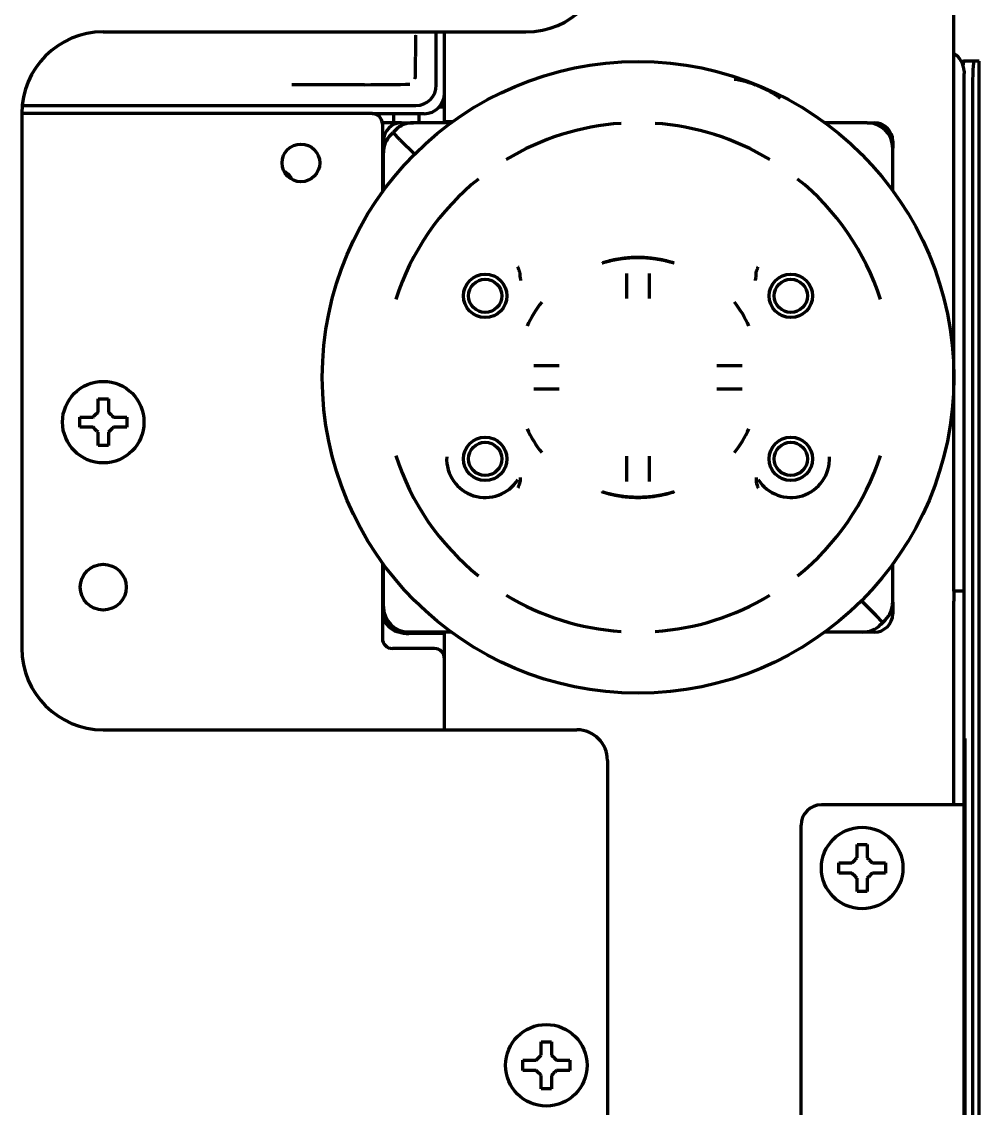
# Model space of a CAD drawing. Header units: inches. Extents: x -2898 to 7248, y 606 to 5598.
# Drawn here: x 3438.5 to 3532.5, y 5314.3 to 5420.9 of the extents above; entities that cross this region are included whole.
import ezdxf

# ---------------------------------------------------------------- set-up
doc = ezdxf.new("R2010")
doc.units = ezdxf.units.IN

msp = doc.modelspace()

# ---------------------------------------------------------------- linework, layer by layer
at = {"linetype": 'Continuous', "lineweight": 70}
for p, q in [((3530.05, 5365.02), (3530.05, 5515.05)), ((3446.55, 5419.91), (3488.05, 5419.91)), ((3479.24, 5414.69), (3479.24, 5419.91)), ((3480.05, 5411.1), (3480.05, 5419.91)), ((3530.78, 5417.05), (3531.03, 5417.05)), ((3532.03, 5417.05), (3531.03, 5417.05)), ((3532.54, 5417.05), (3532.03, 5417.05)), ((3532.54, 5417.05), (3532.55, 5417.05)), ((3532.55, 5081.88), (3532.55, 5417.05)), ((3531.05, 5416.05), (3531.05, 5415.84)), ((3531.05, 5414.47), (3531.05, 5415.84)), ((3531.05, 5365.36), (3531.05, 5414.47)), ((3531.87, 5414.05), (3531.87, 5082.88)), ((3438.59, 5412.69), (3477.25, 5412.69)), ((3479.53, 5412.55), (3480.05, 5412.55)), ((3438.55, 5411.91), (3438.55, 5359.41)), ((3472.95, 5411.89), (3438.55, 5411.89)), ((3472.95, 5411.89), (3478.05, 5411.89)), ((3473.55, 5411.89), (3473.55, 5411.69)), ((3475.78, 5411), (3473.93, 5411)), ((3473.95, 5410.89), (3473.95, 5404.19)), ((3475.05, 5411.88), (3475.05, 5410.99)), ((3475.85, 5411), (3477, 5411)), ((3480.72, 5411), (3477, 5411)), ((3477.55, 5411), (3477.55, 5411.89)), ((3480.05, 5411.1), (3480.85, 5411.1)), ((3521.55, 5411), (3517.38, 5411)), ((3521.55, 5411), (3522.25, 5411)), ((3474.78, 5409.81), (3475.01, 5410.04)), ((3475.23, 5410.27), (3475.01, 5410.04)), ((3475.71, 5409.33), (3475.01, 5410.04)), ((3475.71, 5409.33), (3475.01, 5410.04)), ((3474.05, 5408.04), (3474.05, 5409.2)), ((3475.71, 5409.33), (3477.13, 5407.92)), ((3475.71, 5409.33), (3477.13, 5407.92)), ((3524.05, 5409.2), (3524.05, 5408.5)), ((3474.05, 5404.33), (3474.05, 5408.05)), ((3524.05, 5404.33), (3524.05, 5408.5)), ((3487.47, 5395.83), (3487.47, 5396.16)), ((3510.63, 5395.83), (3510.63, 5396.16)), ((3444.25, 5381.61), (3444.25, 5382.11)), ((3448.85, 5382.11), (3448.85, 5381.61)), ((3444.25, 5381.11), (3444.25, 5381.61)), ((3448.85, 5381.61), (3448.85, 5381.11)), ((3487.47, 5376.16), (3487.47, 5375.84)), ((3510.63, 5376.16), (3510.63, 5375.84)), ((3473.95, 5367.8), (3473.95, 5360.39)), ((3474.05, 5363.5), (3474.05, 5367.67)), ((3524.05, 5363.95), (3524.05, 5367.67)), ((3530.05, 5365.05), (3531.05, 5365.05)), ((3530.05, 5365.03), (3530.05, 5364.05)), ((3531.05, 5365.05), (3531.05, 5365.36)), ((3531.05, 5364.05), (3531.05, 5365.05)), ((3520.97, 5364.08), (3522.38, 5362.66)), ((3520.97, 5364.08), (3522.38, 5362.66)), ((3530.05, 5344.05), (3530.05, 5364.05)), ((3531.05, 5344.05), (3531.05, 5364.05)), ((3474.05, 5362.8), (3474.05, 5363.5)), ((3524.05, 5363.95), (3524.05, 5362.8)), ((3523.09, 5361.96), (3522.38, 5362.66)), ((3523.09, 5361.96), (3522.38, 5362.66)), ((3523.09, 5361.96), (3522.86, 5361.73)), ((3523.09, 5361.96), (3523.31, 5362.18)), ((3476.55, 5361), (3475.85, 5361)), ((3480.72, 5361), (3476.55, 5361)), ((3480.05, 5360.85), (3476.55, 5360.85)), ((3480.05, 5351.4), (3480.05, 5361)), ((3521.09, 5361), (3517.38, 5361)), ((3522.25, 5361), (3521.09, 5361)), ((3479.05, 5359.39), (3474.95, 5359.39)), ((3446.55, 5351.41), (3493.05, 5351.41)), ((3531.08, 5348.55), (3531.08, 5350.55)), ((3531.08, 5350.55), (3531.13, 5350.55)), ((3531.13, 5350.55), (3531.13, 5348.55)), ((3496.05, 5348.41), (3496.05, 5288.57)), ((3531.05, 5348.05), (3531.08, 5348.05)), ((3531.08, 5247.55), (3531.08, 5348.55)), ((3531.13, 5348.55), (3531.13, 5247.55)), ((3529.05, 5344.05), (3517.05, 5344.05)), ((3531.05, 5344.05), (3529.05, 5344.05)), ((3531.05, 4786.55), (3531.05, 5344.05)), ((3515.05, 4786.55), (3515.05, 5342.05)), ((3518.75, 5337.85), (3518.75, 5338.35)), ((3518.75, 5337.35), (3518.75, 5337.85)), ((3523.35, 5338.35), (3523.35, 5337.85)), ((3523.35, 5337.85), (3523.35, 5337.35)), ((3487.75, 5318.49), (3487.75, 5318.99)), ((3487.75, 5317.99), (3487.75, 5318.49)), ((3492.35, 5318.99), (3492.35, 5318.49)), ((3492.35, 5318.49), (3492.35, 5317.99))]:
    msp.add_line(p, q, dxfattribs=at)
for centre, radius in [((3499.05, 5386), 31), ((3465.95, 5407.05), 1.85), ((3484.05, 5394), 2.13), ((3514.05, 5394), 2.13), ((3484.05, 5394), 1.63), ((3514.05, 5394), 1.63), ((3446.55, 5381.61), 4), ((3484.05, 5378), 2.13), ((3514.05, 5378), 2.13), ((3484.05, 5378), 1.63), ((3514.05, 5378), 1.63), ((3446.55, 5365.41), 2.25), ((3521.05, 5337.85), 4), ((3490.05, 5318.49), 4)]:
    msp.add_circle(centre, radius, dxfattribs=at)
for centre, radius, start, end in [((3488.05, 5427.91), 8, 270, 0), ((3446.55, 5411.91), 8, 90, 180), ((3529.05, 5416.05), 2, 0, 59.9991), ((3472.95, 5410.89), 1, 0, 90), ((3475.85, 5409.2), 1.8, 90, 180), ((3477, 5408.5), 2.5, 90, 135), ((3499.05, 5386), 24.99, 93.8243, 121.1757), ((3499.05, 5386), 24.99, 58.8243, 86.1757), ((3521.55, 5408.5), 2.5, 0, 90), ((3522.25, 5409.2), 1.8, 0, 90), ((3476.55, 5408.05), 2.5, 135, 180), ((3461.05, 5400.01), 7, 60, 62.2971), ((3464.05, 5405.2), 1, 14.3475, 60), ((3499.05, 5386), 24.99, 128.8243, 162.147), ((3499.05, 5386), 24.99, 17.853, 51.1757), ((3499.05, 5386), 12, 142.0046, 155.1606), ((3499.05, 5386), 12, 24.8394, 37.9954), ((3499.05, 5386), 12, 204.8394, 217.9954), ((3499.05, 5386), 12, 322.0046, 335.1606), ((3499.05, 5386), 24.99, 197.853, 231.1757), ((3484.05, 5378), 3.79, 177.1673, 327.7516), ((3514.05, 5378), 3.79, 212.2484, 2.8327), ((3499.05, 5386), 24.99, 308.8243, 342.147), ((3499.05, 5386), 24.99, 238.8243, 266.1757), ((3499.05, 5386), 24.99, 273.8243, 301.1757), ((3476.55, 5363.5), 2.5, 180, 270), ((3521.55, 5363.95), 2.5, 315, 0), ((3476.55, 5363.85), 3, 209.9264, 222.4913), ((3475.85, 5362.8), 1.8, 180, 270), ((3522.25, 5362.8), 1.8, 270, 0), ((3476.55, 5363.85), 3, 250.1283, 270), ((3521.09, 5363.5), 2.5, 270, 315), ((3474.95, 5360.39), 1, 180, 270), ((3446.55, 5359.41), 8, 180, 270), ((3479.05, 5358.39), 1, 0, 90), ((3493.05, 5348.41), 3, 0, 90), ((3517.05, 5342.05), 2, 90, 180)]:
    msp.add_arc(centre, radius, start, end, dxfattribs=at)
for centre, major_axis, ratio, start_param, end_param in [((3531.03, 5414.05), (0, -3), 0.052336, 3.141593, 3.653476), ((3532.03, 5414.05), (0, 3), 0.052336, 0, 1.570796), ((3472.77, 5414.83), (-4.95, -0.02), 0.020055, 1.452138, 2.472107), ((3477.24, 5414.69), (1.42, -1.42), 0.998783, 5.498396, 7.067974), ((3478.05, 5413.89), (1.42, -1.42), 0.998783, 5.498396, 7.067974)]:
    msp.add_ellipse(centre, major_axis=major_axis, ratio=ratio, start_param=start_param, end_param=end_param, dxfattribs=at)
for points, degree, knots in [([(3477.2, 5419.58), (3477.2, 5419.28), (3477.2, 5418.68), (3477.19, 5417.73), (3477.18, 5416.9), (3477.17, 5416.39), (3477.16, 5415.67), (3477.15, 5415.29)], 2, [0, 0, 0, 0.125, 0.25, 0.5, 0.625, 0.75, 1, 1, 1]), ([(3513.05, 5413.36), (3512.89, 5413.49), (3512.72, 5413.61), (3512.37, 5413.83), (3512.19, 5413.94), (3511.83, 5414.14), (3511.65, 5414.24), (3511.41, 5414.35), (3511.36, 5414.37), (3511.27, 5414.42), (3511.22, 5414.44), (3511.08, 5414.5), (3510.89, 5414.58), (3510.69, 5414.66), (3510.5, 5414.73), (3510.4, 5414.77), (3510.21, 5414.84), (3510.11, 5414.87), (3509.96, 5414.92), (3509.91, 5414.93), (3509.81, 5414.96), (3509.76, 5414.98), (3509.51, 5415.05), (3509.31, 5415.1), (3508.9, 5415.18), (3508.7, 5415.22), (3508.49, 5415.25)], 3, [0, 0, 0, 0, 0.125, 0.125, 0.25, 0.25, 0.375, 0.375, 0.40625, 0.40625, 0.4375, 0.4375, 0.5, 0.5625, 0.5625, 0.625, 0.625, 0.6875, 0.6875, 0.71875, 0.71875, 0.75, 0.75, 0.875, 0.875, 1, 1, 1, 1]), ([(3487.45, 5396.29), (3487.42, 5396.38), (3487.39, 5396.47), (3487.34, 5396.61), (3487.33, 5396.66), (3487.3, 5396.72), (3487.29, 5396.75), (3487.28, 5396.79), (3487.27, 5396.82), (3487.26, 5396.84)], 3, [0, 0, 0, 0, 0.5, 0.5, 0.75, 0.75, 0.875, 0.875, 1, 1, 1, 1]), ([(3487.47, 5396.16), (3487.47, 5396.18), (3487.47, 5396.2), (3487.46, 5396.24), (3487.45, 5396.26), (3487.45, 5396.29)], 3, [0, 0, 0, 0, 0.5, 0.5, 1, 1, 1, 1]), ([(3497.93, 5396.21), (3497.93, 5396.13), (3497.93, 5396.04), (3497.92, 5395.87), (3497.92, 5395.68), (3497.92, 5395.49), (3497.92, 5395.36), (3497.92, 5395.33), (3497.92, 5395.28), (3497.92, 5395.26), (3497.92, 5395.18), (3497.92, 5395.13), (3497.92, 5394.97), (3497.92, 5394.75), (3497.92, 5394.53), (3497.92, 5394.36), (3497.92, 5394.28), (3497.92, 5394.19), (3497.92, 5394.13), (3497.92, 5394.1), (3497.92, 5393.96), (3497.92, 5393.85), (3497.92, 5393.73)], 3, [0, 0, 0, 0, 0.125, 0.125, 0.25, 0.375, 0.375, 0.40625, 0.40625, 0.4375, 0.4375, 0.5, 0.5, 0.625, 0.75, 0.75, 0.8125, 0.84375, 0.84375, 0.875, 0.875, 1, 1, 1, 1]), ([(3500.18, 5393.73), (3500.18, 5393.85), (3500.18, 5393.96), (3500.18, 5394.19), (3500.18, 5394.41), (3500.18, 5394.64), (3500.17, 5394.77), (3500.17, 5394.8), (3500.17, 5394.86), (3500.17, 5394.88), (3500.17, 5394.96), (3500.17, 5395.02), (3500.17, 5395.18), (3500.17, 5395.38), (3500.17, 5395.58), (3500.17, 5395.72), (3500.17, 5395.79), (3500.17, 5395.86), (3500.17, 5395.91), (3500.17, 5395.93), (3500.17, 5396.04), (3500.17, 5396.13), (3500.17, 5396.21)], 3, [0, 0, 0, 0, 0.125, 0.125, 0.25, 0.375, 0.375, 0.40625, 0.40625, 0.4375, 0.4375, 0.5, 0.5, 0.625, 0.75, 0.75, 0.8125, 0.84375, 0.84375, 0.875, 0.875, 1, 1, 1, 1]), ([(3510.63, 5396.16), (3510.63, 5396.18), (3510.63, 5396.2), (3510.63, 5396.24), (3510.64, 5396.26), (3510.65, 5396.29)], 3, [0, 0, 0, 0, 0.5, 0.5, 1, 1, 1, 1]), ([(3510.65, 5396.29), (3510.67, 5396.38), (3510.7, 5396.47), (3510.75, 5396.61), (3510.77, 5396.66), (3510.79, 5396.72), (3510.8, 5396.75), (3510.82, 5396.79), (3510.83, 5396.82), (3510.84, 5396.84)], 3, [0, 0, 0, 0, 0.5, 0.5, 0.75, 0.75, 0.875, 0.875, 1, 1, 1, 1]), ([(3487.47, 5395.83), (3487.48, 5395.77), (3487.49, 5395.72), (3487.51, 5395.61), (3487.52, 5395.56), (3487.52, 5395.52)], 3, [0, 0, 0, 0, 0.5, 0.5, 1, 1, 1, 1]), ([(3510.57, 5395.52), (3510.58, 5395.56), (3510.59, 5395.61), (3510.61, 5395.72), (3510.62, 5395.77), (3510.63, 5395.83)], 3, [0, 0, 0, 0, 0.5, 0.5, 1, 1, 1, 1]), ([(3491.32, 5387.13), (3491.2, 5387.13), (3491.08, 5387.13), (3490.86, 5387.13), (3490.63, 5387.13), (3490.41, 5387.13), (3490.27, 5387.13), (3490.24, 5387.13), (3490.19, 5387.13), (3490.16, 5387.13), (3490.08, 5387.13), (3490.03, 5387.12), (3489.87, 5387.12), (3489.66, 5387.12), (3489.46, 5387.12), (3489.32, 5387.12), (3489.25, 5387.12), (3489.18, 5387.12), (3489.14, 5387.12), (3489.11, 5387.12), (3489, 5387.12), (3488.92, 5387.12), (3488.83, 5387.12)], 3, [0, 0, 0, 0, 0.125, 0.125, 0.25, 0.375, 0.375, 0.40625, 0.40625, 0.4375, 0.4375, 0.5, 0.5, 0.625, 0.75, 0.75, 0.8125, 0.84375, 0.84375, 0.875, 0.875, 1, 1, 1, 1]), ([(3509.26, 5387.12), (3509.18, 5387.12), (3509.09, 5387.12), (3508.92, 5387.12), (3508.73, 5387.12), (3508.54, 5387.12), (3508.41, 5387.12), (3508.38, 5387.12), (3508.33, 5387.12), (3508.31, 5387.12), (3508.23, 5387.12), (3508.18, 5387.12), (3508.02, 5387.13), (3507.8, 5387.13), (3507.58, 5387.13), (3507.41, 5387.13), (3507.33, 5387.13), (3507.24, 5387.13), (3507.18, 5387.13), (3507.15, 5387.13), (3507.01, 5387.13), (3506.89, 5387.13), (3506.78, 5387.13)], 3, [0, 0, 0, 0, 0.125, 0.125, 0.25, 0.375, 0.375, 0.40625, 0.40625, 0.4375, 0.4375, 0.5, 0.5, 0.625, 0.75, 0.75, 0.8125, 0.84375, 0.84375, 0.875, 0.875, 1, 1, 1, 1]), ([(3488.83, 5384.88), (3488.92, 5384.88), (3489, 5384.88), (3489.18, 5384.87), (3489.36, 5384.87), (3489.56, 5384.87), (3489.68, 5384.87), (3489.71, 5384.87), (3489.76, 5384.87), (3489.79, 5384.87), (3489.87, 5384.87), (3489.92, 5384.87), (3490.08, 5384.87), (3490.29, 5384.87), (3490.52, 5384.87), (3490.68, 5384.87), (3490.77, 5384.87), (3490.85, 5384.87), (3490.91, 5384.87), (3490.94, 5384.87), (3491.08, 5384.87), (3491.2, 5384.87), (3491.32, 5384.87)], 3, [0, 0, 0, 0, 0.125, 0.125, 0.25, 0.375, 0.375, 0.40625, 0.40625, 0.4375, 0.4375, 0.5, 0.5, 0.625, 0.75, 0.75, 0.8125, 0.84375, 0.84375, 0.875, 0.875, 1, 1, 1, 1]), ([(3506.78, 5384.87), (3506.89, 5384.87), (3507.01, 5384.87), (3507.24, 5384.87), (3507.46, 5384.87), (3507.69, 5384.87), (3507.82, 5384.87), (3507.85, 5384.87), (3507.9, 5384.87), (3507.93, 5384.87), (3508.01, 5384.87), (3508.07, 5384.87), (3508.23, 5384.87), (3508.43, 5384.87), (3508.63, 5384.87), (3508.77, 5384.87), (3508.84, 5384.87), (3508.91, 5384.87), (3508.96, 5384.88), (3508.98, 5384.88), (3509.09, 5384.88), (3509.18, 5384.88), (3509.26, 5384.88)], 3, [0, 0, 0, 0, 0.125, 0.125, 0.25, 0.375, 0.375, 0.40625, 0.40625, 0.4375, 0.4375, 0.5, 0.5, 0.625, 0.75, 0.75, 0.8125, 0.84375, 0.84375, 0.875, 0.875, 1, 1, 1, 1]), ([(3447.05, 5383.91), (3447.05, 5383.7), (3447.05, 5383.49), (3447.05, 5383.17), (3447.05, 5383.06), (3447.05, 5382.83), (3447.05, 5382.72), (3447.05, 5382.61)], 3, [0, 0, 0, 0, 0.5, 0.5, 0.75, 0.75, 1, 1, 1, 1]), ([(3444.25, 5382.11), (3444.45, 5382.11), (3444.66, 5382.11), (3444.98, 5382.11), (3445.09, 5382.11), (3445.32, 5382.11), (3445.43, 5382.11), (3445.55, 5382.11)], 3, [0, 0, 0, 0, 0.5, 0.5, 0.75, 0.75, 1, 1, 1, 1]), ([(3448.85, 5381.11), (3448.64, 5381.11), (3448.43, 5381.11), (3448.11, 5381.11), (3448, 5381.11), (3447.78, 5381.11), (3447.66, 5381.11), (3447.55, 5381.11)], 3, [0, 0, 0, 0, 0.5, 0.5, 0.75, 0.75, 1, 1, 1, 1]), ([(3446.05, 5379.31), (3446.05, 5379.51), (3446.05, 5379.72), (3446.05, 5380.04), (3446.05, 5380.15), (3446.05, 5380.38), (3446.05, 5380.49), (3446.05, 5380.61)], 3, [0, 0, 0, 0, 0.5, 0.5, 0.75, 0.75, 1, 1, 1, 1]), ([(3497.92, 5378.27), (3497.92, 5378.15), (3497.92, 5378.04), (3497.92, 5377.81), (3497.92, 5377.58), (3497.92, 5377.36), (3497.92, 5377.22), (3497.92, 5377.19), (3497.92, 5377.14), (3497.92, 5377.11), (3497.92, 5377.03), (3497.92, 5376.98), (3497.92, 5376.82), (3497.92, 5376.61), (3497.92, 5376.41), (3497.92, 5376.27), (3497.92, 5376.2), (3497.92, 5376.13), (3497.92, 5376.09), (3497.92, 5376.06), (3497.93, 5375.95), (3497.93, 5375.87), (3497.93, 5375.78)], 3, [0, 0, 0, 0, 0.125, 0.125, 0.25, 0.375, 0.375, 0.40625, 0.40625, 0.4375, 0.4375, 0.5, 0.5, 0.625, 0.75, 0.75, 0.8125, 0.84375, 0.84375, 0.875, 0.875, 1, 1, 1, 1]), ([(3500.17, 5375.78), (3500.17, 5375.87), (3500.17, 5375.95), (3500.17, 5376.13), (3500.17, 5376.31), (3500.17, 5376.51), (3500.17, 5376.64), (3500.17, 5376.66), (3500.17, 5376.71), (3500.17, 5376.74), (3500.17, 5376.82), (3500.17, 5376.87), (3500.17, 5377.03), (3500.18, 5377.24), (3500.18, 5377.47), (3500.18, 5377.63), (3500.18, 5377.72), (3500.18, 5377.8), (3500.18, 5377.86), (3500.18, 5377.89), (3500.18, 5378.03), (3500.18, 5378.15), (3500.18, 5378.27)], 3, [0, 0, 0, 0, 0.125, 0.125, 0.25, 0.375, 0.375, 0.40625, 0.40625, 0.4375, 0.4375, 0.5, 0.5, 0.625, 0.75, 0.75, 0.8125, 0.84375, 0.84375, 0.875, 0.875, 1, 1, 1, 1]), ([(3487.45, 5375.71), (3487.42, 5375.62), (3487.39, 5375.52), (3487.34, 5375.39), (3487.33, 5375.34), (3487.3, 5375.27), (3487.29, 5375.25), (3487.28, 5375.2), (3487.27, 5375.18), (3487.26, 5375.16)], 3, [0, 0, 0, 0, 0.5, 0.5, 0.75, 0.75, 0.875, 0.875, 1, 1, 1, 1]), ([(3487.47, 5375.84), (3487.47, 5375.82), (3487.47, 5375.8), (3487.46, 5375.75), (3487.45, 5375.73), (3487.45, 5375.71)], 3, [0, 0, 0, 0, 0.5, 0.5, 1, 1, 1, 1]), ([(3510.63, 5375.84), (3510.63, 5375.82), (3510.63, 5375.8), (3510.63, 5375.75), (3510.64, 5375.73), (3510.65, 5375.71)], 3, [0, 0, 0, 0, 0.5, 0.5, 1, 1, 1, 1]), ([(3510.65, 5375.71), (3510.67, 5375.62), (3510.7, 5375.52), (3510.75, 5375.39), (3510.77, 5375.34), (3510.79, 5375.27), (3510.8, 5375.25), (3510.82, 5375.2), (3510.83, 5375.18), (3510.84, 5375.16)], 3, [0, 0, 0, 0, 0.5, 0.5, 0.75, 0.75, 0.875, 0.875, 1, 1, 1, 1]), ([(3521.55, 5340.15), (3521.55, 5339.94), (3521.55, 5339.74), (3521.55, 5339.41), (3521.55, 5339.3), (3521.55, 5339.08), (3521.55, 5338.96), (3521.55, 5338.85)], 3, [0, 0, 0, 0, 0.5, 0.5, 0.75, 0.75, 1, 1, 1, 1]), ([(3518.75, 5338.35), (3518.95, 5338.35), (3519.16, 5338.35), (3519.48, 5338.35), (3519.59, 5338.35), (3519.82, 5338.35), (3519.93, 5338.35), (3520.05, 5338.35)], 3, [0, 0, 0, 0, 0.5, 0.5, 0.75, 0.75, 1, 1, 1, 1]), ([(3523.35, 5337.35), (3523.14, 5337.35), (3522.93, 5337.35), (3522.61, 5337.35), (3522.5, 5337.35), (3522.28, 5337.35), (3522.16, 5337.35), (3522.05, 5337.35)], 3, [0, 0, 0, 0, 0.5, 0.5, 0.75, 0.75, 1, 1, 1, 1]), ([(3520.55, 5335.55), (3520.55, 5335.75), (3520.55, 5335.96), (3520.55, 5336.29), (3520.55, 5336.4), (3520.55, 5336.62), (3520.55, 5336.73), (3520.55, 5336.85)], 3, [0, 0, 0, 0, 0.5, 0.5, 0.75, 0.75, 1, 1, 1, 1]), ([(3490.55, 5320.79), (3490.55, 5320.58), (3490.55, 5320.38), (3490.55, 5320.05), (3490.55, 5319.94), (3490.55, 5319.72), (3490.55, 5319.6), (3490.55, 5319.49)], 3, [0, 0, 0, 0, 0.5, 0.5, 0.75, 0.75, 1, 1, 1, 1]), ([(3487.75, 5318.99), (3487.95, 5318.99), (3488.16, 5318.99), (3488.48, 5318.99), (3488.59, 5318.99), (3488.82, 5318.99), (3488.93, 5318.99), (3489.05, 5318.99)], 3, [0, 0, 0, 0, 0.5, 0.5, 0.75, 0.75, 1, 1, 1, 1]), ([(3489.55, 5316.19), (3489.55, 5316.39), (3489.55, 5316.6), (3489.55, 5316.93), (3489.55, 5317.04), (3489.55, 5317.26), (3489.55, 5317.37), (3489.55, 5317.49)], 3, [0, 0, 0, 0, 0.5, 0.5, 0.75, 0.75, 1, 1, 1, 1]), ([(3492.35, 5317.99), (3492.14, 5317.99), (3491.93, 5317.99), (3491.61, 5317.99), (3491.5, 5317.99), (3491.28, 5317.99), (3491.16, 5317.99), (3491.05, 5317.99)], 3, [0, 0, 0, 0, 0.5, 0.5, 0.75, 0.75, 1, 1, 1, 1])]:
    msp.add_open_spline(points, degree=degree, knots=knots, dxfattribs=at)
for points in [[(3472.18, 5414.73), (3471.59, 5414.73), (3470.44, 5414.73), (3468.87, 5414.73), (3467.44, 5414.72), (3466.16, 5414.72), (3465.4, 5414.72), (3465.05, 5414.72)], [(3495.55, 5397.24), (3495.55, 5397.24), (3495.55, 5397.24), (3495.58, 5397.25), (3495.62, 5397.27), (3495.68, 5397.29), (3495.75, 5397.31), (3495.84, 5397.34), (3495.95, 5397.37), (3496.07, 5397.4), (3496.21, 5397.44), (3496.36, 5397.48), (3496.53, 5397.52), (3496.71, 5397.56), (3496.9, 5397.6), (3497.1, 5397.63), (3497.31, 5397.67), (3497.53, 5397.7), (3497.75, 5397.73), (3497.98, 5397.75), (3498.21, 5397.77), (3498.45, 5397.79), (3498.69, 5397.8), (3498.93, 5397.8), (3499.17, 5397.8), (3499.41, 5397.8), (3499.64, 5397.79), (3499.88, 5397.77), (3500.11, 5397.75), (3500.34, 5397.73), (3500.57, 5397.7), (3500.79, 5397.67), (3501, 5397.63), (3501.2, 5397.6), (3501.39, 5397.56), (3501.57, 5397.52), (3501.73, 5397.48), (3501.89, 5397.44), (3502.02, 5397.4), (3502.15, 5397.37), (3502.25, 5397.34), (3502.34, 5397.31), (3502.42, 5397.29), (3502.48, 5397.27), (3502.52, 5397.25), (3502.54, 5397.24), (3502.55, 5397.24), (3502.55, 5397.24)], [(3502.55, 5397.24), (3502.55, 5397.24), (3502.54, 5397.24), (3502.52, 5397.24), (3502.48, 5397.25), (3502.42, 5397.27), (3502.34, 5397.29), (3502.25, 5397.31), (3502.15, 5397.34), (3502.03, 5397.37), (3501.89, 5397.4), (3501.74, 5397.44), (3501.57, 5397.48), (3501.39, 5397.51), (3501.2, 5397.55), (3501, 5397.58), (3500.79, 5397.62), (3500.57, 5397.64), (3500.35, 5397.67), (3500.12, 5397.69), (3499.88, 5397.71), (3499.65, 5397.73), (3499.41, 5397.74), (3499.17, 5397.74), (3498.93, 5397.74), (3498.69, 5397.74), (3498.45, 5397.73), (3498.21, 5397.71), (3497.98, 5397.69), (3497.75, 5397.67), (3497.52, 5397.64), (3497.31, 5397.62), (3497.1, 5397.58), (3496.89, 5397.55), (3496.7, 5397.51), (3496.52, 5397.48), (3496.36, 5397.44), (3496.21, 5397.4), (3496.07, 5397.37), (3495.95, 5397.34), (3495.84, 5397.31), (3495.75, 5397.29), (3495.68, 5397.27), (3495.62, 5397.25), (3495.58, 5397.24), (3495.55, 5397.24), (3495.55, 5397.24), (3495.55, 5397.24)], [(3446.05, 5382.61), (3446.05, 5382.66), (3446.05, 5382.77), (3446.05, 5382.93), (3446.05, 5383.09), (3446.05, 5383.24), (3446.05, 5383.4), (3446.05, 5383.55), (3446.05, 5383.72), (3446.05, 5383.84), (3446.05, 5383.91)], [(3446.05, 5383.91), (3446.21, 5383.91), (3446.55, 5383.91), (3446.88, 5383.91), (3447.05, 5383.91)], [(3445.55, 5382.11), (3445.57, 5382.13), (3445.62, 5382.18), (3445.69, 5382.25), (3445.76, 5382.32), (3445.83, 5382.39), (3445.9, 5382.46), (3445.98, 5382.53), (3446.02, 5382.58), (3446.05, 5382.61)], [(3447.05, 5382.61), (3447.07, 5382.58), (3447.12, 5382.53), (3447.2, 5382.45), (3447.27, 5382.38), (3447.34, 5382.31), (3447.41, 5382.24), (3447.48, 5382.17), (3447.52, 5382.13), (3447.55, 5382.11)], [(3447.55, 5382.11), (3447.6, 5382.11), (3447.71, 5382.11), (3447.87, 5382.11), (3448.03, 5382.11), (3448.19, 5382.11), (3448.34, 5382.11), (3448.49, 5382.11), (3448.66, 5382.11), (3448.78, 5382.11), (3448.85, 5382.11)], [(3445.55, 5381.11), (3445.49, 5381.11), (3445.38, 5381.11), (3445.22, 5381.11), (3445.06, 5381.11), (3444.91, 5381.11), (3444.76, 5381.11), (3444.6, 5381.11), (3444.43, 5381.11), (3444.31, 5381.11), (3444.25, 5381.11)], [(3446.05, 5380.61), (3446.02, 5380.63), (3445.97, 5380.68), (3445.9, 5380.76), (3445.82, 5380.83), (3445.75, 5380.9), (3445.68, 5380.97), (3445.62, 5381.04), (3445.57, 5381.08), (3445.55, 5381.11)], [(3447.55, 5381.11), (3447.52, 5381.08), (3447.48, 5381.03), (3447.4, 5380.96), (3447.33, 5380.89), (3447.26, 5380.82), (3447.19, 5380.75), (3447.12, 5380.68), (3447.07, 5380.63), (3447.05, 5380.61)], [(3447.05, 5380.61), (3447.05, 5380.55), (3447.05, 5380.44), (3447.05, 5380.28), (3447.05, 5380.12), (3447.05, 5379.97), (3447.05, 5379.82), (3447.05, 5379.66), (3447.05, 5379.49), (3447.05, 5379.37), (3447.05, 5379.31)], [(3447.05, 5379.31), (3446.88, 5379.31), (3446.55, 5379.31), (3446.21, 5379.31), (3446.05, 5379.31)], [(3502.55, 5374.76), (3502.55, 5374.76), (3502.54, 5374.75), (3502.52, 5374.74), (3502.48, 5374.73), (3502.42, 5374.71), (3502.34, 5374.69), (3502.25, 5374.66), (3502.15, 5374.63), (3502.02, 5374.59), (3501.89, 5374.55), (3501.73, 5374.51), (3501.57, 5374.48), (3501.39, 5374.44), (3501.2, 5374.4), (3501, 5374.36), (3500.79, 5374.33), (3500.57, 5374.29), (3500.34, 5374.27), (3500.11, 5374.24), (3499.88, 5374.22), (3499.64, 5374.21), (3499.41, 5374.2), (3499.17, 5374.19), (3498.93, 5374.19), (3498.69, 5374.2), (3498.45, 5374.21), (3498.21, 5374.22), (3497.98, 5374.24), (3497.75, 5374.27), (3497.53, 5374.29), (3497.31, 5374.33), (3497.1, 5374.36), (3496.9, 5374.4), (3496.71, 5374.44), (3496.53, 5374.48), (3496.36, 5374.51), (3496.21, 5374.55), (3496.07, 5374.59), (3495.95, 5374.63), (3495.84, 5374.66), (3495.75, 5374.69), (3495.68, 5374.71), (3495.62, 5374.73), (3495.58, 5374.74), (3495.55, 5374.75), (3495.55, 5374.76), (3495.55, 5374.76)], [(3495.55, 5374.76), (3495.55, 5374.76), (3495.55, 5374.76), (3495.58, 5374.75), (3495.62, 5374.74), (3495.68, 5374.73), (3495.75, 5374.71), (3495.84, 5374.68), (3495.95, 5374.65), (3496.07, 5374.62), (3496.21, 5374.59), (3496.36, 5374.56), (3496.52, 5374.52), (3496.7, 5374.48), (3496.89, 5374.45), (3497.1, 5374.41), (3497.31, 5374.38), (3497.52, 5374.35), (3497.75, 5374.32), (3497.98, 5374.3), (3498.21, 5374.28), (3498.45, 5374.27), (3498.69, 5374.26), (3498.93, 5374.25), (3499.17, 5374.25), (3499.41, 5374.26), (3499.65, 5374.27), (3499.88, 5374.28), (3500.12, 5374.3), (3500.35, 5374.32), (3500.57, 5374.35), (3500.79, 5374.38), (3501, 5374.41), (3501.2, 5374.45), (3501.39, 5374.48), (3501.57, 5374.52), (3501.74, 5374.56), (3501.89, 5374.59), (3502.03, 5374.62), (3502.15, 5374.65), (3502.25, 5374.68), (3502.34, 5374.71), (3502.42, 5374.73), (3502.48, 5374.74), (3502.52, 5374.75), (3502.54, 5374.76), (3502.55, 5374.76), (3502.55, 5374.76)], [(3520.55, 5338.85), (3520.55, 5338.9), (3520.55, 5339.01), (3520.55, 5339.17), (3520.55, 5339.33), (3520.55, 5339.49), (3520.55, 5339.64), (3520.55, 5339.79), (3520.55, 5339.96), (3520.55, 5340.08), (3520.55, 5340.15)], [(3520.55, 5340.15), (3520.71, 5340.15), (3521.05, 5340.15), (3521.38, 5340.15), (3521.55, 5340.15)], [(3520.05, 5338.35), (3520.07, 5338.37), (3520.12, 5338.42), (3520.19, 5338.49), (3520.26, 5338.56), (3520.33, 5338.63), (3520.4, 5338.7), (3520.48, 5338.78), (3520.52, 5338.82), (3520.55, 5338.85)], [(3521.55, 5338.85), (3521.57, 5338.82), (3521.62, 5338.77), (3521.7, 5338.7), (3521.77, 5338.63), (3521.84, 5338.55), (3521.91, 5338.49), (3521.98, 5338.42), (3522.02, 5338.37), (3522.05, 5338.35)], [(3520.05, 5337.35), (3519.99, 5337.35), (3519.88, 5337.35), (3519.72, 5337.35), (3519.56, 5337.35), (3519.41, 5337.35), (3519.26, 5337.35), (3519.1, 5337.35), (3518.93, 5337.35), (3518.81, 5337.35), (3518.75, 5337.35)], [(3520.55, 5336.85), (3520.52, 5336.87), (3520.47, 5336.93), (3520.4, 5337), (3520.32, 5337.07), (3520.25, 5337.14), (3520.18, 5337.21), (3520.12, 5337.28), (3520.07, 5337.32), (3520.05, 5337.35)], [(3522.05, 5337.35), (3522.02, 5337.32), (3521.98, 5337.28), (3521.9, 5337.21), (3521.83, 5337.13), (3521.76, 5337.06), (3521.69, 5336.99), (3521.62, 5336.92), (3521.57, 5336.87), (3521.55, 5336.85)], [(3522.05, 5338.35), (3522.1, 5338.35), (3522.21, 5338.35), (3522.37, 5338.35), (3522.53, 5338.35), (3522.69, 5338.35), (3522.84, 5338.35), (3522.99, 5338.35), (3523.16, 5338.35), (3523.28, 5338.35), (3523.35, 5338.35)], [(3521.55, 5336.85), (3521.55, 5336.79), (3521.55, 5336.69), (3521.55, 5336.52), (3521.55, 5336.36), (3521.55, 5336.21), (3521.55, 5336.06), (3521.55, 5335.9), (3521.55, 5335.74), (3521.55, 5335.61), (3521.55, 5335.55)], [(3521.55, 5335.55), (3521.38, 5335.55), (3521.05, 5335.55), (3520.71, 5335.55), (3520.55, 5335.55)], [(3489.55, 5319.49), (3489.55, 5319.54), (3489.55, 5319.65), (3489.55, 5319.81), (3489.55, 5319.97), (3489.55, 5320.13), (3489.55, 5320.28), (3489.55, 5320.43), (3489.55, 5320.6), (3489.55, 5320.72), (3489.55, 5320.79)], [(3489.55, 5320.79), (3489.71, 5320.79), (3490.05, 5320.79), (3490.38, 5320.79), (3490.55, 5320.79)], [(3489.05, 5318.99), (3489.07, 5319.01), (3489.12, 5319.06), (3489.19, 5319.13), (3489.26, 5319.2), (3489.33, 5319.27), (3489.4, 5319.34), (3489.48, 5319.42), (3489.52, 5319.46), (3489.55, 5319.49)], [(3490.55, 5319.49), (3490.57, 5319.46), (3490.62, 5319.41), (3490.7, 5319.34), (3490.77, 5319.27), (3490.84, 5319.19), (3490.91, 5319.13), (3490.98, 5319.06), (3491.02, 5319.01), (3491.05, 5318.99)], [(3491.05, 5318.99), (3491.1, 5318.99), (3491.21, 5318.99), (3491.37, 5318.99), (3491.53, 5318.99), (3491.69, 5318.99), (3491.84, 5318.99), (3491.99, 5318.99), (3492.16, 5318.99), (3492.28, 5318.99), (3492.35, 5318.99)], [(3489.05, 5317.99), (3488.99, 5317.99), (3488.88, 5317.99), (3488.72, 5317.99), (3488.56, 5317.99), (3488.41, 5317.99), (3488.26, 5317.99), (3488.1, 5317.99), (3487.93, 5317.99), (3487.81, 5317.99), (3487.75, 5317.99)], [(3489.55, 5317.49), (3489.52, 5317.51), (3489.47, 5317.57), (3489.4, 5317.64), (3489.32, 5317.71), (3489.25, 5317.78), (3489.18, 5317.85), (3489.12, 5317.92), (3489.07, 5317.96), (3489.05, 5317.99)], [(3491.05, 5317.99), (3491.02, 5317.96), (3490.98, 5317.92), (3490.9, 5317.85), (3490.83, 5317.77), (3490.76, 5317.7), (3490.69, 5317.63), (3490.62, 5317.56), (3490.57, 5317.51), (3490.55, 5317.49)], [(3490.55, 5317.49), (3490.55, 5317.43), (3490.55, 5317.33), (3490.55, 5317.16), (3490.55, 5317), (3490.55, 5316.85), (3490.55, 5316.7), (3490.55, 5316.54), (3490.55, 5316.38), (3490.55, 5316.25), (3490.55, 5316.19)], [(3490.55, 5316.19), (3490.38, 5316.19), (3490.05, 5316.19), (3489.71, 5316.19), (3489.55, 5316.19)]]:
    msp.add_open_spline(points, degree=3, dxfattribs=at)

doc.saveas('drawing.dxf')
